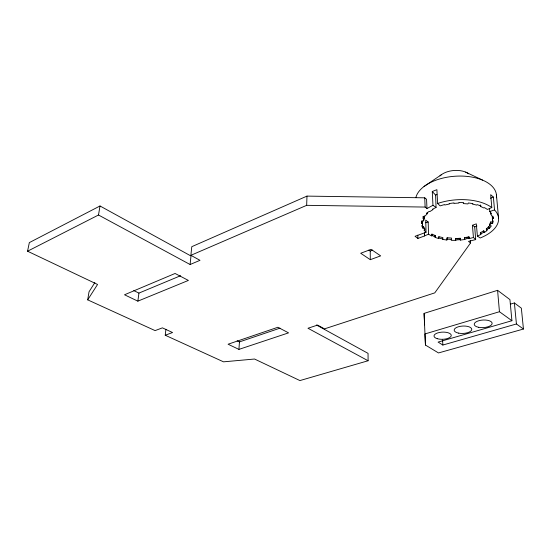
<?xml version="1.0" encoding="UTF-8"?>
<svg xmlns="http://www.w3.org/2000/svg" width="551" height="551" viewBox="0 0 551 551"><rect width="100%" height="100%" fill="white"/><g stroke="black" fill="none" stroke-linecap="round" stroke-linejoin="round"><path stroke-width="0.83" d="M424.49 232.68L424.628 235.938L417.913 238.425L415.041 236.296L426.033 232.308L425.73 220.104L428.189 222.005L428.526 234.203L431.481 235.883L432.039 235.546L435.407 236.985L435.338 235.58L431.97 234.134L431.412 234.471L431.481 235.883M492.429 221.054L492.477 218.575L493.345 218.52L493.221 217.073L492.353 217.128L492.429 221.054L493.297 220.999L492.628 223.472L490.913 223.348L489.66 225.779L491.361 225.903L489.529 228.252L488.792 228.08L486.437 230.304L487.167 230.47L484.329 232.536L483.73 232.267L480.458 234.141L480.341 232.729L483.613 230.848L484.212 231.117L484.329 232.536M306.976 196.108L191.782 246.683L190.887 255.313L306.673 205.33L306.976 196.108L424.718 197.816L426.557 199.29L426.977 208.533L432.962 205.296L436.075 207.451L432.404 209.277L433.045 209.566L429.835 211.598L429.188 211.315L426.488 213.519L427.259 213.705L427.19 212.259M238.92 349.396L288.572 332.866L277.883 327.266L228.086 344.223L238.92 349.396L239.444 341.909L279.977 328.162M27.55 251.208L98.498 215.007L190.095 264.521L190.983 256.001L100.006 205.978L29.341 242.605L27.55 251.208L97.555 284.454L87.699 299.854L155.093 330.607L162.414 327.852L172.553 332.535L165.231 335.235L165.913 329.291M137.86 301.156L188.394 280.431L175.087 273.468L124.512 294.778L137.86 301.156L138.942 293.091L180.611 275.707M426.033 232.308L424.05 230.235L424.849 230.07L423.409 227.839L422.61 228.004L421.749 225.655L422.589 225.6L422.328 223.169L421.481 223.224L421.825 220.758L423.547 220.882L424.511 218.416L424.449 216.977L422.72 216.846M87.699 299.854L89.028 291.803L94.848 282.587M98.498 215.007L100.006 205.978M423.967 218.21L424.449 216.977M316.439 324.987L368.047 353.363L368.096 360.753L307.981 328.258L317.59 325.069L324.491 328.871L434.78 292.863L470.54 242.97L468.508 241.366L475.678 239.602L473.433 237.474L469.225 238.624L468.901 236.827L464.507 237.701L464.83 239.499L460.326 240.078L460.312 239.664L455.76 239.947L455.78 240.367L451.262 240.346L451.572 238.08L447.15 237.756L446.847 240.022L442.591 239.41L442.901 237.612L438.885 236.703L438.575 238.5L434.849 237.323L435.407 236.985M446.847 240.022L447.15 237.756M492.628 223.472L492.498 222.039L490.789 221.908L489.536 224.347L489.66 225.779M427.259 213.705L425.11 216.04L424.346 215.861L422.782 218.286L424.511 218.416M438.575 238.5L438.885 236.703M486.437 230.304L486.319 228.879L488.675 226.654L489.405 226.826L489.529 228.252M424.056 186.479L441.261 174.812M480.279 204.896L480.396 206.363L481.023 205.984L477.152 204.655L476.718 205.103L472.482 204.077L472.923 203.636L468.398 202.94L467.951 203.925L463.226 203.567L463.673 202.582L458.831 202.568L458.852 203.043L453.99 203.381L453.969 202.899L449.168 203.574L449.423 204.015L444.795 205.013L444.533 204.573L440.139 205.874L437.618 203.477L436.888 189.668L432.273 191.521L432.962 205.296M434.78 235.911L435.338 235.58M473.433 237.474L472.414 225.276L476.312 223.851L477.4 236.062L481.051 234.409L480.458 234.141M190.095 264.521L199.992 260.327L190.887 255.313M424.387 232.488L424.532 235.883L428.526 234.203M477.4 236.062L480.197 237.998A41.187 21.489 -4.2 0 0 494.529 209.938L493.379 197.079L490.679 194.682L491.809 207.575L487.387 209.435L484.453 207.589L483.826 207.961L480.396 206.363M490.555 198.243L493.379 197.079M432.273 191.521L435.6 195.082L436.929 194.551M368.86 250.106L370.224 251.029L372.6 250.14M370.3 259.686L380.651 255.878L371.105 249.355L360.705 253.26L370.3 259.686L370.224 251.029M472.414 225.276L474.707 226.847L476.946 226.034M489.502 208.34L489.777 211.494L494.529 209.938M425.455 345.071L424.084 313.388L497.587 290.322L509.93 299.599L511.92 320.723L438.093 342.095L442.852 345.043L516.425 323.974L523.45 329.037L438.5 352.943L425.455 345.071L424.931 333.954L499.447 311.721L511.92 320.723M510.316 304.186L514.393 302.954L521.349 308.181L523.45 329.037M368.096 360.753L299.923 380.576L254.548 359.025L223.52 361.835L165.231 335.235M425.379 222.762L428.189 222.005M424.849 230.07L424.787 228.651L423.347 226.413L422.548 226.585L422.61 228.004M490.604 212.445L490.734 213.898L491.582 213.719L489.777 211.494M466.194 237.805L469.121 237.219M464.507 237.701L464.603 239.106L468.997 238.232L469.225 238.624M422.589 225.6L422.266 221.743L421.419 221.798L421.481 223.224M455.691 238.962L455.67 238.542L460.216 238.259L460.326 240.078M457.206 238.865L460.237 238.679L460.216 238.259M306.673 205.33L425.131 207.066L426.977 208.533M447.233 239.162L451.662 239.485M438.961 238.108L442.976 239.017M486.319 228.879L487.05 229.051M480.341 232.729L480.94 232.99M465.65 172.105L482.573 180.115M133.783 290.591L138.942 293.091M237.13 340.787L239.444 341.909M464.603 239.106L464.83 239.499M490.734 213.898L491.933 216.254L492.773 216.075L493.345 218.52M514.393 302.954L516.425 323.974M496.43 194.868L498.552 217.996M492.353 217.128L492.477 218.575M497.587 290.322L499.447 311.721M490.789 221.908L490.913 223.348M488.675 226.654L488.792 228.08M483.613 230.848L483.73 232.267M474.707 226.847L475.678 239.602M470.361 240.546L470.54 242.97M468.901 236.827L468.997 238.232M455.67 238.542L455.78 240.367M436.075 207.451L435.6 195.082M442.591 339.988L442.852 345.043M431.97 234.134L432.039 235.546M424.084 313.388L424.628 324.876M424.718 197.816L425.131 207.066M423.485 219.45L423.547 220.882M423.347 226.413L423.409 227.839M422.266 221.743L422.328 223.169M417.789 235.181L417.913 238.425M415.867 197.589A40.574 22.054 -4.5 0 1 460.299 176.058A40.574 22.054 -4.5 0 1 496.355 197.781M439.96 175.921A17.171 9.629 -4.8 0 1 468.687 173.82M437.618 203.477A41.187 21.489 -4.2 0 1 491.809 207.575M437.274 338.7A8.651 3.602 -2.2 0 0 451.179 335.965A8.651 3.602 -2.2 0 0 439.436 332.467A8.651 3.602 -2.2 0 0 437.274 338.7M458.652 333.141A8.802 3.692 -2.8 0 0 471.773 329.353A8.802 3.692 -2.8 0 0 458.501 326.736A8.802 3.692 -2.8 0 0 458.652 333.141M478.64 327.308A8.968 3.788 -3.4 0 0 492.139 323.416A8.968 3.788 -3.4 0 0 478.778 320.73A8.968 3.788 -3.4 0 0 478.64 327.308"/></g></svg>
